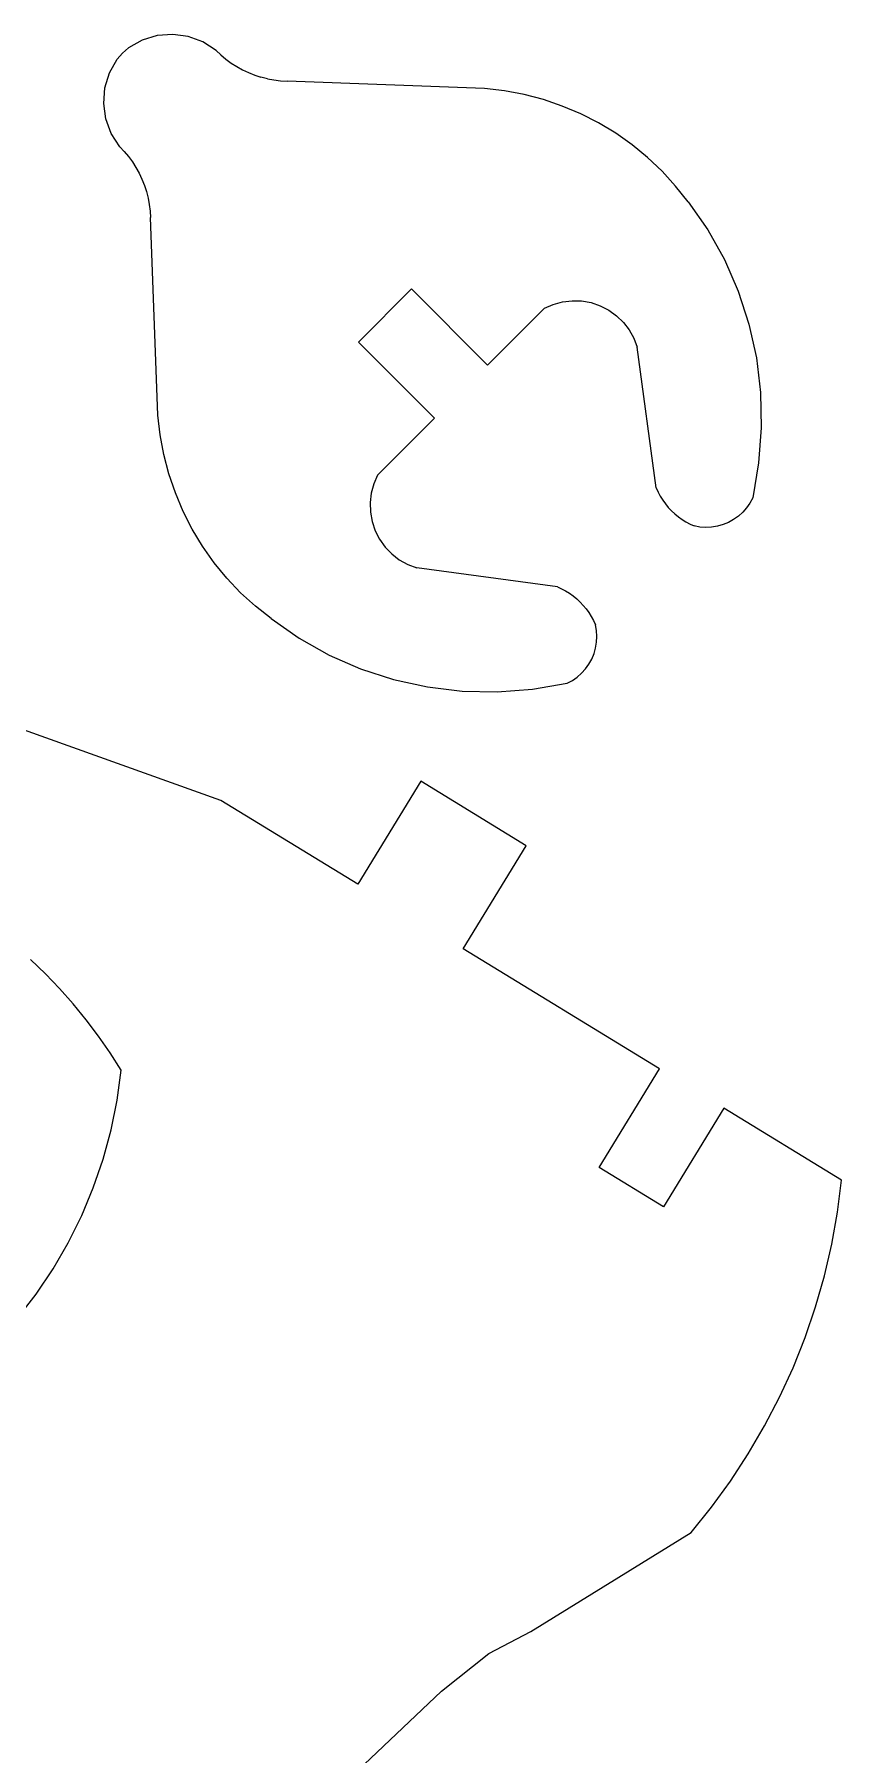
# Model space of a CAD drawing. Header units: millimetres. Extents: x -233 to 120, y -19 to 188.
# Drawn here: x 91.8 to 120, y 41.7 to 101.7 of the extents above; entities that cross this region are included whole.
import ezdxf

# ---------------------------------------------------------------- set-up
doc = ezdxf.new("R2010")
doc.units = ezdxf.units.MM
doc.header["$MEASUREMENT"] = 0
doc.layers.add('Layer 1', color=7, linetype='Continuous')

msp = doc.modelspace()

# ---------------------------------------------------------------- linework, layer by layer
at = {"layer": 'Layer 1', "lineweight": 9}
for points in [[(95.5719, 101.5327), (95.5719, 101.5327), (95.0961, 101.2669), (95.0961, 101.2669)], [(96.0936, 101.6906), (96.0936, 101.6906), (95.5719, 101.5327), (95.5719, 101.5327)], [(96.637, 101.7333), (96.637, 101.7333), (96.0936, 101.6906), (96.0936, 101.6906)], [(97.177, 101.6589), (97.177, 101.6589), (96.637, 101.7333), (96.637, 101.7333)], [(97.6886, 101.4707), (97.6886, 101.4707), (97.177, 101.6589), (97.177, 101.6589)], [(98.1481, 101.1776), (98.1481, 101.1776), (97.6886, 101.4707), (97.6886, 101.4707)], [(94.4307, 100.3915), (94.4307, 100.3915), (94.6965, 100.8673), (94.6965, 100.8673)], [(94.6965, 100.8673), (94.6965, 100.8673), (94.8842, 101.0792), (94.8842, 101.0792)], [(95.0961, 101.2669), (95.0961, 101.2669), (94.8842, 101.0792), (94.8842, 101.0792)], [(98.1481, 101.1776), (98.1481, 101.1776), (98.315, 101.0191), (98.315, 101.0191)], [(98.315, 101.0191), (98.315, 101.0191), (98.4917, 100.8715), (98.4917, 100.8715)], [(98.4917, 100.8715), (98.4917, 100.8715), (98.6774, 100.7354), (98.6774, 100.7354)], [(94.2728, 99.8698), (94.2728, 99.8698), (94.4307, 100.3915), (94.4307, 100.3915)], [(98.6774, 100.7354), (98.6774, 100.7354), (98.8713, 100.6114), (98.8713, 100.6114)], [(98.8713, 100.6114), (98.8713, 100.6114), (99.0727, 100.4999), (99.0727, 100.4999)], [(99.0727, 100.4999), (99.0727, 100.4999), (99.2808, 100.4014), (99.2808, 100.4014)], [(99.2808, 100.4014), (99.2808, 100.4014), (99.4947, 100.3163), (99.4947, 100.3163)], [(99.4947, 100.3163), (99.4947, 100.3163), (99.7136, 100.2449), (99.7136, 100.2449)], [(99.9365, 100.1875), (99.9365, 100.1875), (99.7136, 100.2449), (99.7136, 100.2449)], [(94.2301, 99.3264), (94.2301, 99.3264), (94.2728, 99.8698), (94.2728, 99.8698)], [(99.9365, 100.1875), (99.9365, 100.1875), (100.1627, 100.1444), (100.1627, 100.1444)], [(100.1627, 100.1444), (100.1627, 100.1444), (100.3911, 100.1158), (100.3911, 100.1158)], [(100.3911, 100.1158), (100.3911, 100.1158), (100.6208, 100.1016), (100.6208, 100.1016)], [(107.5057, 99.8466), (107.5057, 99.8466), (100.6208, 100.1016), (100.6208, 100.1016)], [(108.1994, 99.7672), (108.1994, 99.7672), (107.5057, 99.8466), (107.5057, 99.8466)], [(108.8856, 99.6383), (108.8856, 99.6383), (108.1994, 99.7672), (108.1994, 99.7672)], [(109.5608, 99.4607), (109.5608, 99.4607), (108.8856, 99.6383), (108.8856, 99.6383)], [(94.3045, 98.7864), (94.3045, 98.7864), (94.2301, 99.3264), (94.2301, 99.3264)], [(110.2216, 99.2352), (110.2216, 99.2352), (109.5608, 99.4607), (109.5608, 99.4607)], [(110.8646, 98.9631), (110.8646, 98.9631), (110.2216, 99.2352), (110.2216, 99.2352)], [(94.4927, 98.2749), (94.4927, 98.2749), (94.3045, 98.7864), (94.3045, 98.7864)], [(111.4865, 98.6457), (111.4865, 98.6457), (110.8646, 98.9631), (110.8646, 98.9631)], [(112.0841, 98.2846), (112.0841, 98.2846), (111.4865, 98.6457), (111.4865, 98.6457)], [(94.7859, 97.8154), (94.7859, 97.8154), (94.4927, 98.2749), (94.4927, 98.2749)], [(94.7859, 97.8154), (94.7859, 97.8154), (94.9444, 97.6484), (94.9444, 97.6484)], [(112.6543, 97.8817), (112.6543, 97.8817), (112.0841, 98.2846), (112.0841, 98.2846)], [(113.1942, 97.4391), (113.1942, 97.4391), (112.6543, 97.8817), (112.6543, 97.8817)], [(94.9444, 97.6484), (94.9444, 97.6484), (95.0919, 97.4717), (95.0919, 97.4717)], [(95.0919, 97.4717), (95.0919, 97.4717), (95.228, 97.286), (95.228, 97.286)], [(95.228, 97.286), (95.228, 97.286), (95.3521, 97.0921), (95.3521, 97.0921)], [(113.7012, 96.9589), (113.7012, 96.9589), (113.1942, 97.4391), (113.1942, 97.4391)], [(95.3521, 97.0921), (95.3521, 97.0921), (95.4635, 96.8907), (95.4635, 96.8907)], [(95.4635, 96.8907), (95.4635, 96.8907), (95.562, 96.6826), (95.562, 96.6826)], [(95.562, 96.6826), (95.562, 96.6826), (95.6472, 96.4687), (95.6472, 96.4687)], [(114.1724, 96.4438), (114.1724, 96.4438), (113.7012, 96.9589), (113.7012, 96.9589)], [(95.6472, 96.4687), (95.6472, 96.4687), (95.7185, 96.2499), (95.7185, 96.2499)], [(95.7185, 96.2499), (95.7185, 96.2499), (95.7759, 96.0269), (95.7759, 96.0269)], [(95.7759, 96.0269), (95.7759, 96.0269), (95.819, 95.8008), (95.819, 95.8008)], [(114.6057, 95.8962), (114.6057, 95.8962), (114.1724, 96.4438), (114.1724, 96.4438)], [(95.819, 95.8008), (95.819, 95.8008), (95.8477, 95.5724), (95.8477, 95.5724)], [(95.8477, 95.5724), (95.8477, 95.5724), (95.8618, 95.3426), (95.8618, 95.3426)], [(114.6057, 95.8962), (114.6057, 95.8962), (115.2916, 94.9198), (115.2916, 94.9198)], [(96.1168, 88.4577), (96.1168, 88.4577), (95.8618, 95.3426), (95.8618, 95.3426)], [(115.2916, 94.9198), (115.2916, 94.9198), (115.8777, 93.8771), (115.8777, 93.8771)], [(115.8777, 93.8771), (115.8777, 93.8771), (116.3585, 92.7774), (116.3585, 92.7774)], [(103.1088, 90.9989), (103.1088, 90.9989), (104.965, 92.8551), (104.965, 92.8551)], [(107.6177, 90.2018), (107.6177, 90.2018), (104.965, 92.8551), (104.965, 92.8551)], [(109.9053, 92.3192), (109.9053, 92.3192), (110.2278, 92.4071), (110.2278, 92.4071)], [(110.2278, 92.4071), (110.2278, 92.4071), (110.5598, 92.4465), (110.5598, 92.4465)], [(110.5598, 92.4465), (110.5598, 92.4465), (110.894, 92.4366), (110.894, 92.4366)], [(110.894, 92.4366), (110.894, 92.4366), (111.2231, 92.3776), (111.2231, 92.3776)], [(116.3585, 92.7774), (116.3585, 92.7774), (116.7298, 91.6309), (116.7298, 91.6309)], [(109.5991, 92.1847), (109.5991, 92.1847), (107.6177, 90.2018), (107.6177, 90.2018)], [(109.5991, 92.1847), (109.5991, 92.1847), (109.9053, 92.3192), (109.9053, 92.3192)], [(111.2231, 92.3776), (111.2231, 92.3776), (111.5399, 92.2707), (111.5399, 92.2707)], [(111.5399, 92.2707), (111.5399, 92.2707), (111.8375, 92.1183), (111.8375, 92.1183)], [(111.8375, 92.1183), (111.8375, 92.1183), (112.1095, 91.9238), (112.1095, 91.9238)], [(112.1095, 91.9238), (112.1095, 91.9238), (112.3498, 91.6914), (112.3498, 91.6914)], [(112.3498, 91.6914), (112.3498, 91.6914), (112.5532, 91.426), (112.5532, 91.426)], [(112.5532, 91.426), (112.5532, 91.426), (112.7153, 91.1337), (112.7153, 91.1337)], [(116.7298, 91.6309), (116.7298, 91.6309), (116.9881, 90.4478), (116.9881, 90.4478)], [(105.7616, 88.3457), (105.7616, 88.3457), (103.1088, 90.9989), (103.1088, 90.9989)], [(112.7153, 91.1337), (112.7153, 91.1337), (112.8326, 90.8206), (112.8326, 90.8206)], [(113.4956, 85.915), (113.4956, 85.915), (112.8326, 90.8206), (112.8326, 90.8206)], [(116.9881, 90.4478), (116.9881, 90.4478), (117.131, 89.2389), (117.131, 89.2389)], [(117.131, 89.2389), (117.131, 89.2389), (117.1574, 88.0152), (117.1574, 88.0152)], [(96.1963, 87.7641), (96.1963, 87.7641), (96.1168, 88.4577), (96.1168, 88.4577)], [(103.7787, 86.3643), (103.7787, 86.3643), (105.7616, 88.3457), (105.7616, 88.3457)], [(96.3251, 87.0779), (96.3251, 87.0779), (96.1963, 87.7641), (96.1963, 87.7641)], [(117.1574, 88.0152), (117.1574, 88.0152), (117.067, 86.7877), (117.067, 86.7877)], [(96.5027, 86.4026), (96.5027, 86.4026), (96.3251, 87.0779), (96.3251, 87.0779)], [(96.7282, 85.7418), (96.7282, 85.7418), (96.5027, 86.4026), (96.5027, 86.4026)], [(117.067, 86.7877), (117.067, 86.7877), (116.8605, 85.5676), (116.8605, 85.5676)], [(103.6443, 86.0582), (103.6443, 86.0582), (103.5564, 85.7356), (103.5564, 85.7356)], [(103.7787, 86.3643), (103.7787, 86.3643), (103.6443, 86.0582), (103.6443, 86.0582)], [(113.4956, 85.915), (113.4956, 85.915), (113.5615, 85.7688), (113.5615, 85.7688)], [(97.0003, 85.0988), (97.0003, 85.0988), (96.7282, 85.7418), (96.7282, 85.7418)], [(103.5564, 85.7356), (103.5564, 85.7356), (103.5169, 85.4036), (103.5169, 85.4036)], [(103.5169, 85.4036), (103.5169, 85.4036), (103.5268, 85.0694), (103.5268, 85.0694)], [(113.5615, 85.7688), (113.5615, 85.7688), (113.6368, 85.6273), (113.6368, 85.6273)], [(113.6368, 85.6273), (113.6368, 85.6273), (113.7213, 85.491), (113.7213, 85.491)], [(113.7213, 85.491), (113.7213, 85.491), (113.8146, 85.3606), (113.8146, 85.3606)], [(113.8146, 85.3606), (113.8146, 85.3606), (113.9163, 85.2366), (113.9163, 85.2366)], [(113.9163, 85.2366), (113.9163, 85.2366), (114.0259, 85.1195), (114.0259, 85.1195)], [(116.6469, 85.2208), (116.6469, 85.2208), (116.5119, 85.0679), (116.5119, 85.0679)], [(116.7636, 85.3881), (116.7636, 85.3881), (116.6469, 85.2208), (116.6469, 85.2208)], [(116.8605, 85.5676), (116.8605, 85.5676), (116.7636, 85.3881), (116.7636, 85.3881)], [(97.3177, 84.477), (97.3177, 84.477), (97.0003, 85.0988), (97.0003, 85.0988)], [(103.5268, 85.0694), (103.5268, 85.0694), (103.5859, 84.7403), (103.5859, 84.7403)], [(103.5859, 84.7403), (103.5859, 84.7403), (103.6927, 84.4235), (103.6927, 84.4235)], [(114.0259, 85.1195), (114.0259, 85.1195), (114.1429, 85.0099), (114.1429, 85.0099)], [(114.1429, 85.0099), (114.1429, 85.0099), (114.267, 84.9083), (114.267, 84.9083)], [(114.267, 84.9083), (114.267, 84.9083), (114.3974, 84.815), (114.3974, 84.815)], [(114.3974, 84.815), (114.3974, 84.815), (114.5337, 84.7305), (114.5337, 84.7305)], [(114.5337, 84.7305), (114.5337, 84.7305), (114.6752, 84.6551), (114.6752, 84.6551)], [(114.6752, 84.6551), (114.6752, 84.6551), (114.8214, 84.5892), (114.8214, 84.5892)], [(115.8269, 84.6369), (115.8269, 84.6369), (115.6307, 84.5813), (115.6307, 84.5813)], [(116.0156, 84.7145), (116.0156, 84.7145), (115.8269, 84.6369), (115.8269, 84.6369)], [(116.1942, 84.8131), (116.1942, 84.8131), (116.0156, 84.7145), (116.0156, 84.7145)], [(116.3603, 84.9314), (116.3603, 84.9314), (116.1942, 84.8131), (116.1942, 84.8131)], [(116.5119, 85.0679), (116.5119, 85.0679), (116.3603, 84.9314), (116.3603, 84.9314)], [(97.6788, 83.8794), (97.6788, 83.8794), (97.3177, 84.477), (97.3177, 84.477)], [(103.6927, 84.4235), (103.6927, 84.4235), (103.8451, 84.1259), (103.8451, 84.1259)], [(103.8451, 84.1259), (103.8451, 84.1259), (104.0396, 83.854), (104.0396, 83.854)], [(115.022, 84.5524), (115.022, 84.5524), (114.8214, 84.5892), (114.8214, 84.5892)], [(115.2256, 84.5388), (115.2256, 84.5388), (115.022, 84.5524), (115.022, 84.5524)], [(115.4293, 84.5485), (115.4293, 84.5485), (115.2256, 84.5388), (115.2256, 84.5388)], [(115.6307, 84.5813), (115.6307, 84.5813), (115.4293, 84.5485), (115.4293, 84.5485)], [(98.0817, 83.3091), (98.0817, 83.3091), (97.6788, 83.8794), (97.6788, 83.8794)], [(104.0396, 83.854), (104.0396, 83.854), (104.2721, 83.6137), (104.2721, 83.6137)], [(104.2721, 83.6137), (104.2721, 83.6137), (104.5374, 83.4102), (104.5374, 83.4102)], [(104.5374, 83.4102), (104.5374, 83.4102), (104.8298, 83.2481), (104.8298, 83.2481)], [(98.5244, 82.7692), (98.5244, 82.7692), (98.0817, 83.3091), (98.0817, 83.3091)], [(104.8298, 83.2481), (104.8298, 83.2481), (105.1429, 83.1308), (105.1429, 83.1308)], [(110.0484, 82.4679), (110.0484, 82.4679), (105.1429, 83.1308), (105.1429, 83.1308)], [(99.0045, 82.2623), (99.0045, 82.2623), (98.5244, 82.7692), (98.5244, 82.7692)], [(99.5197, 81.791), (99.5197, 81.791), (99.0045, 82.2623), (99.0045, 82.2623)], [(110.0484, 82.4679), (110.0484, 82.4679), (110.1946, 82.402), (110.1946, 82.402)], [(110.1946, 82.402), (110.1946, 82.402), (110.3361, 82.3266), (110.3361, 82.3266)], [(110.3361, 82.3266), (110.3361, 82.3266), (110.4724, 82.2421), (110.4724, 82.2421)], [(110.4724, 82.2421), (110.4724, 82.2421), (110.6028, 82.1488), (110.6028, 82.1488)], [(100.0672, 81.3578), (100.0672, 81.3578), (99.5197, 81.791), (99.5197, 81.791)], [(110.6028, 82.1488), (110.6028, 82.1488), (110.7269, 82.0471), (110.7269, 82.0471)], [(110.7269, 82.0471), (110.7269, 82.0471), (110.8439, 81.9375), (110.8439, 81.9375)], [(110.8439, 81.9375), (110.8439, 81.9375), (110.9535, 81.8205), (110.9535, 81.8205)], [(110.9535, 81.8205), (110.9535, 81.8205), (111.0552, 81.6965), (111.0552, 81.6965)], [(111.0552, 81.6965), (111.0552, 81.6965), (111.1485, 81.566), (111.1485, 81.566)], [(100.0672, 81.3578), (100.0672, 81.3578), (101.0436, 80.6718), (101.0436, 80.6718)], [(111.1485, 81.566), (111.1485, 81.566), (111.233, 81.4298), (111.233, 81.4298)], [(111.233, 81.4298), (111.233, 81.4298), (111.3083, 81.2882), (111.3083, 81.2882)], [(111.3083, 81.2882), (111.3083, 81.2882), (111.3742, 81.142), (111.3742, 81.142)], [(111.411, 80.9414), (111.411, 80.9414), (111.3742, 81.142), (111.3742, 81.142)], [(101.0436, 80.6718), (101.0436, 80.6718), (102.0864, 80.0857), (102.0864, 80.0857)], [(111.3821, 80.3328), (111.3821, 80.3328), (111.415, 80.5341), (111.415, 80.5341)], [(111.4246, 80.7379), (111.4246, 80.7379), (111.411, 80.9414), (111.411, 80.9414)], [(111.415, 80.5341), (111.415, 80.5341), (111.4246, 80.7379), (111.4246, 80.7379)], [(102.0864, 80.0857), (102.0864, 80.0857), (103.186, 79.6049), (103.186, 79.6049)], [(111.1503, 79.7693), (111.1503, 79.7693), (111.249, 79.9478), (111.249, 79.9478)], [(111.249, 79.9478), (111.249, 79.9478), (111.3266, 80.1365), (111.3266, 80.1365)], [(111.3266, 80.1365), (111.3266, 80.1365), (111.3821, 80.3328), (111.3821, 80.3328)], [(103.186, 79.6049), (103.186, 79.6049), (104.3325, 79.2336), (104.3325, 79.2336)], [(104.3325, 79.2336), (104.3325, 79.2336), (105.5156, 78.9754), (105.5156, 78.9754)], [(110.3958, 79.1029), (110.3958, 79.1029), (110.5753, 79.1998), (110.5753, 79.1998)], [(110.5753, 79.1998), (110.5753, 79.1998), (110.7426, 79.3165), (110.7426, 79.3165)], [(110.7426, 79.3165), (110.7426, 79.3165), (110.8955, 79.4515), (110.8955, 79.4515)], [(110.8955, 79.4515), (110.8955, 79.4515), (111.032, 79.6031), (111.032, 79.6031)], [(111.032, 79.6031), (111.032, 79.6031), (111.1503, 79.7693), (111.1503, 79.7693)], [(105.5156, 78.9754), (105.5156, 78.9754), (106.7245, 78.8324), (106.7245, 78.8324)], [(106.7245, 78.8324), (106.7245, 78.8324), (107.9482, 78.806), (107.9482, 78.806)], [(107.9482, 78.806), (107.9482, 78.806), (109.1757, 78.8965), (109.1757, 78.8965)], [(109.1757, 78.8965), (109.1757, 78.8965), (110.3958, 79.1029), (110.3958, 79.1029)], [(98.3162, 75.0154), (98.3162, 75.0154), (91.427, 77.4776), (91.427, 77.4776)], [(105.282, 75.6836), (105.282, 75.6836), (103.0879, 72.0966), (103.0879, 72.0966)], [(108.9599, 73.434), (108.9599, 73.434), (105.282, 75.6836), (105.282, 75.6836)], [(103.0879, 72.0966), (103.0879, 72.0966), (98.3162, 75.0154), (98.3162, 75.0154)], [(106.7657, 69.847), (106.7657, 69.847), (108.9599, 73.434), (108.9599, 73.434)], [(113.6159, 65.6569), (113.6159, 65.6569), (106.7657, 69.847), (106.7657, 69.847)], [(92.1953, 68.9702), (92.1953, 68.9702), (91.6806, 69.4648), (91.6806, 69.4648)], [(92.6899, 68.4555), (92.6899, 68.4555), (92.1953, 68.9702), (92.1953, 68.9702)], [(93.1636, 67.9215), (93.1636, 67.9215), (92.6899, 68.4555), (92.6899, 68.4555)], [(93.6157, 67.369), (93.6157, 67.369), (93.1636, 67.9215), (93.1636, 67.9215)], [(94.0454, 66.799), (94.0454, 66.799), (93.6157, 67.369), (93.6157, 67.369)], [(94.4521, 66.2124), (94.4521, 66.2124), (94.0454, 66.799), (94.0454, 66.799)], [(94.8351, 65.61), (94.8351, 65.61), (94.4521, 66.2124), (94.4521, 66.2124)], [(94.694, 64.5638), (94.694, 64.5638), (94.8351, 65.61), (94.8351, 65.61)], [(111.5113, 62.2162), (111.5113, 62.2162), (113.6159, 65.6569), (113.6159, 65.6569)], [(94.4849, 63.5291), (94.4849, 63.5291), (94.694, 64.5638), (94.694, 64.5638)], [(115.8552, 64.2871), (115.8552, 64.2871), (113.7506, 60.8465), (113.7506, 60.8465)], [(119.9601, 61.7762), (119.9601, 61.7762), (115.8552, 64.2871), (115.8552, 64.2871)], [(94.2087, 62.5103), (94.2087, 62.5103), (94.4849, 63.5291), (94.4849, 63.5291)], [(93.8666, 61.5116), (93.8666, 61.5116), (94.2087, 62.5103), (94.2087, 62.5103)], [(113.7506, 60.8465), (113.7506, 60.8465), (111.5113, 62.2162), (111.5113, 62.2162)], [(93.46, 60.5374), (93.46, 60.5374), (93.8666, 61.5116), (93.8666, 61.5116)], [(119.8161, 60.6547), (119.8161, 60.6547), (119.9601, 61.7762), (119.9601, 61.7762)], [(119.6161, 59.5419), (119.6161, 59.5419), (119.8161, 60.6547), (119.8161, 60.6547)], [(92.9907, 59.5919), (92.9907, 59.5919), (93.46, 60.5374), (93.46, 60.5374)], [(92.4607, 58.679), (92.4607, 58.679), (92.9907, 59.5919), (92.9907, 59.5919)], [(119.3604, 58.4405), (119.3604, 58.4405), (119.6161, 59.5419), (119.6161, 59.5419)], [(91.8721, 57.8027), (91.8721, 57.8027), (92.4607, 58.679), (92.4607, 58.679)], [(119.0499, 57.3533), (119.0499, 57.3533), (119.3604, 58.4405), (119.3604, 58.4405)], [(91.2276, 56.9666), (91.2276, 56.9666), (91.8721, 57.8027), (91.8721, 57.8027)], [(118.6852, 56.283), (118.6852, 56.283), (119.0499, 57.3533), (119.0499, 57.3533)], [(118.2673, 55.2324), (118.2673, 55.2324), (118.6852, 56.283), (118.6852, 56.283)], [(117.7972, 54.2041), (117.7972, 54.2041), (118.2673, 55.2324), (118.2673, 55.2324)], [(117.2762, 53.2006), (117.2762, 53.2006), (117.7972, 54.2041), (117.7972, 54.2041)], [(116.7054, 52.2245), (116.7054, 52.2245), (117.2762, 53.2006), (117.2762, 53.2006)], [(116.0864, 51.2783), (116.0864, 51.2783), (116.7054, 52.2245), (116.7054, 52.2245)], [(115.4207, 50.3644), (115.4207, 50.3644), (116.0864, 51.2783), (116.0864, 51.2783)], [(114.7101, 49.485), (114.7101, 49.485), (115.4207, 50.3644), (115.4207, 50.3644)], [(109.1226, 46.035), (109.1226, 46.035), (114.7101, 49.485), (114.7101, 49.485)], [(107.6582, 45.2685), (107.6582, 45.2685), (109.1226, 46.035), (109.1226, 46.035)], [(106.0119, 43.9514), (106.0119, 43.9514), (107.6582, 45.2685), (107.6582, 45.2685)], [(101.9601, 40.11), (101.9601, 40.11), (106.0119, 43.9514), (106.0119, 43.9514)]]:
    msp.add_open_spline(points, degree=3, dxfattribs=at)

doc.saveas('drawing.dxf')
